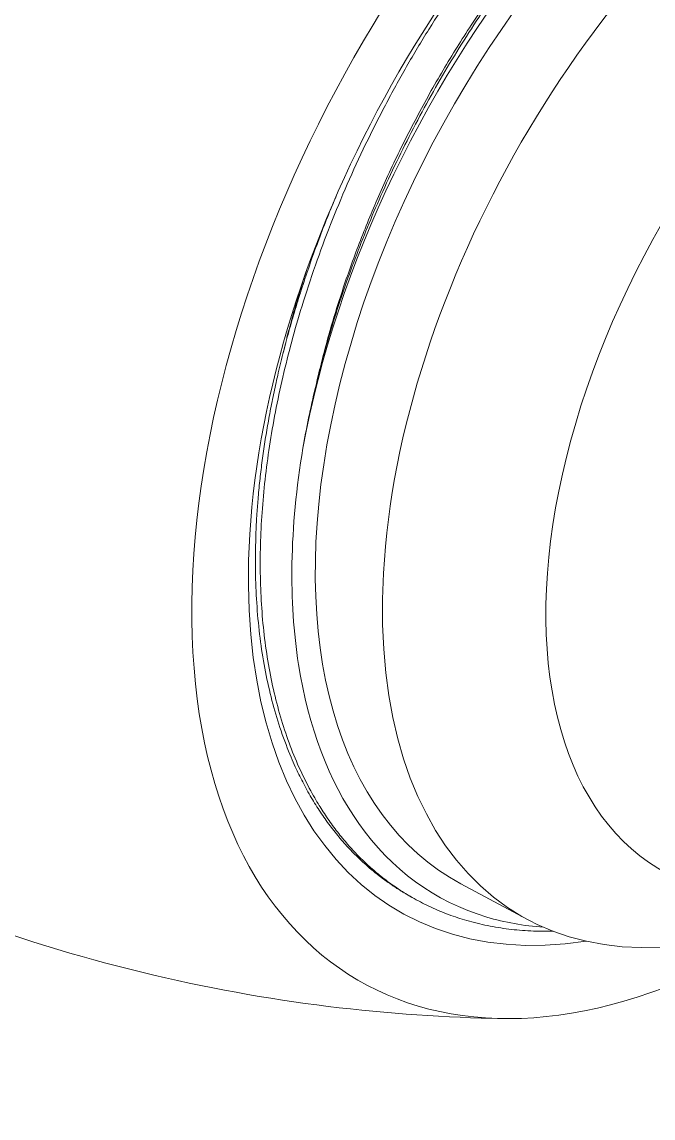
# Model space of a CAD drawing. Header units: millimetres. Extents: x 2.27 to 5, y 4.62 to 5.66.
# Drawn here: x 4.42954 to 4.44734, y 5.50201 to 5.53293 of the extents above; entities that cross this region are included whole.
import ezdxf

# ---------------------------------------------------------------- set-up
doc = ezdxf.new("R2010")
doc.units = ezdxf.units.MM

# ---------------------------------------------------------------- blocks, each defined once
blk = doc.blocks.new('110-32-isometrico')
at = {"linetype": 'Continuous', "lineweight": 5}
for p, q in [((8.574977, 4.133397), (8.573097, 4.134404)), ((8.571704, 4.134031), (8.571567, 4.13411))]:
    blk.add_line(p, q, dxfattribs=at)
for centre, major_axis, start_param, end_param in [((8.581605, 4.151386), (0.011382, 0.019714), 5.63864, 10.234929), ((8.581605, 4.151386), (-0.010253, -0.017758), 2.706622, 6.718156), ((8.582402, 4.150927), (-0.009482, -0.016424), 3.123075, 6.301703), ((8.584249, 4.14986), (-0.009448, -0.016365), 2.552036, 6.872742), ((8.586674, 4.14846), (-0.007904, -0.01369), 3.123075, 6.301703), ((8.582402, 4.150927), (0.00999, 0.017304), 1.27302, 2.126905)]:
    blk.add_ellipse(centre, major_axis=major_axis, ratio=0.57735, start_param=start_param, end_param=end_param, dxfattribs=at)
for points, weights, knots in [([(8.588262, 4.169811), (8.585996, 4.169988), (8.583407, 4.168917), (8.577683, 4.166551), (8.573035, 4.159785), (8.568388, 4.15302), (8.567575, 4.145796), (8.566763, 4.138573), (8.570298, 4.135102), (8.572446, 4.132994), (8.5757, 4.133067)], [0.962058278801, 0.964063587143, 1, 0.923879532511, 1, 0.923879532511, 1, 0.923879532511, 1, 0.952333705899, 0.96436424941], [0.70585537, 0.70585537, 0.70585537, 0.71428571, 0.71428571, 0.73214286, 0.73214286, 0.75, 0.75, 0.76785714, 0.76785714, 0.77903921, 0.77903921, 0.77903921]), ([(8.592051, 4.168428), (8.588819, 4.170294), (8.584276, 4.168416), (8.578552, 4.166049), (8.573905, 4.159284), (8.569769, 4.153263), (8.568643, 4.146691)], [0.976227981507, 0.938619971825, 1, 0.923879532511, 1, 0.931693501737, 0.985976311156], [0.69988654, 0.69988654, 0.69988654, 0.71428571, 0.71428571, 0.73214286, 0.73214286, 0.74816692, 0.74816692, 0.74816692]), ([(8.577879, 4.164024), (8.575649, 4.161927), (8.573778, 4.159202), (8.570374, 4.154241), (8.569075, 4.148731)], [0.962468657604, 0.966426382836, 1, 0.940528783189, 0.973984626489], [0.7242668, 0.7242668, 0.7242668, 0.73214286, 0.73214286, 0.74609424, 0.74609424, 0.74609424]), ([(8.56959, 4.153821), (8.567876, 4.149764), (8.567439, 4.145875), (8.566626, 4.138652), (8.570162, 4.135181), (8.570804, 4.134551), (8.571567, 4.13411)], [0.962451414527, 0.957526892725, 1, 0.923879532511, 1, 0.985259560686, 0.976227981507], [0.59717907, 0.59717907, 0.59717907, 0.60714286, 0.60714286, 0.625, 0.625, 0.62845797, 0.62845797, 0.62845797])]:
    blk.add_rational_spline(points, weights, degree=2, knots=knots, dxfattribs=at)
for points, knots in [([(8.574262, 4.130607), (8.571135, 4.130652), (8.567681, 4.131038), (8.560517, 4.132782), (8.556817, 4.134149), (8.549811, 4.137826), (8.54652, 4.140132), (8.540843, 4.145225), (8.538457, 4.148), (8.53466, 4.153463), (8.53324, 4.156147), (8.532188, 4.158616)], [2.0444989, 2.0444989, 2.0444989, 2.0444989, 2.1887391, 2.1887391, 2.3329793, 2.3329793, 2.4772194, 2.4772194, 2.6214596, 2.6214596, 2.7656998, 2.7656998, 2.7656998, 2.7656998]), ([(8.568643, 4.146691), (8.568457, 4.145574), (8.568352, 4.144483), (8.568318, 4.142436), (8.56838, 4.141483), (8.568797, 4.138821), (8.569373, 4.137302), (8.57114, 4.134804), (8.572363, 4.133903), (8.574336, 4.133314), (8.574869, 4.133219), (8.575424, 4.13318)], [-4.465134, -4.465134, -4.465134, -4.465134, -4.084492, -4.084492, -3.721193, -3.721193, -3.00477, -3.00477, -2.228488, -2.228488, -1.958751, -1.958751, -1.958751, -1.958751])]:
    blk.add_open_spline(points, degree=3, knots=knots, dxfattribs=at)
blk.add_rational_spline([(8.568741, 4.151685), (8.568348, 4.150492), (8.56807, 4.149312)], [0.963756310971, 0.966617375389, 0.973984626489], degree=2, dxfattribs=at)

msp = doc.modelspace()

# ---------------------------------------------------------------- block references
msp.add_blockref('110-32-isometrico', (-4.131183, 1.374215))

doc.saveas('drawing.dxf')
